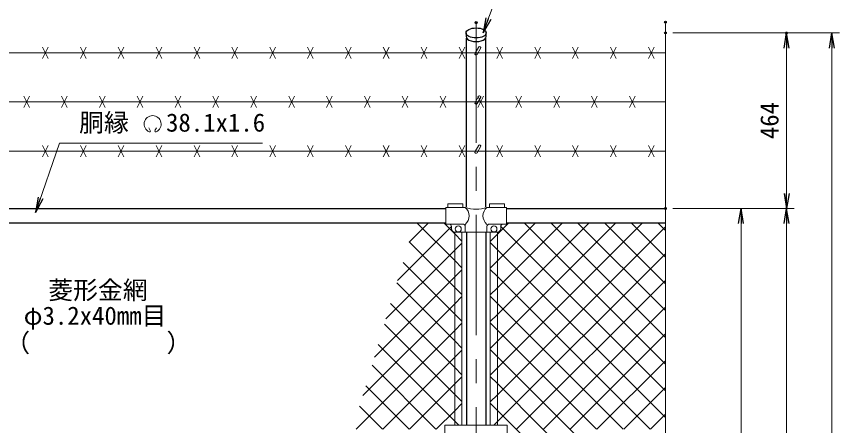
# Model space of a CAD drawing. Units: millimetres, scale not verified. Extents: x -4200 to 4200, y -2970 to 2970.
# Drawn here: x -2599 to -425, y 686 to 1768 of the extents above; entities that cross this region are included whole.
import ezdxf
from ezdxf.enums import TextEntityAlignment as Align

# ---------------------------------------------------------------- set-up
doc = ezdxf.new("R2010")
doc.units = ezdxf.units.MM
doc.header["$LTSCALE"] = 10
doc.header["$PDMODE"] = 32
doc.header["$PDSIZE"] = 5
doc.linetypes.add('USER1', pattern=[50.8, 31.75, -6.35, 6.35, -6.35])
for name, color, linetype, lineweight in [('0-1_D-BMK', 2, 'USER1', 13), ('0-2_D-STR1', 1, 'Continuous', 25), ('0-3_D-STR-DIM', 7, 'Continuous', 13), ('0-6_D-STR2', 7, 'Continuous', 13), ('0-7_D-STR3', 3, 'Continuous', 13), ('0-8_D-STR-TXT', 7, 'Continuous', 13)]:
    doc.layers.add(name, color=color, linetype=linetype, lineweight=lineweight)
doc.layers.add('0-4_0', color=7, linetype='Continuous')
doc.layers.add('0-5_Defpoints', color=8, linetype='Continuous')
doc.styles.add('ＭＳ ゴシック', font='')
doc.styles.get('ＭＳ ゴシック').set_extended_font_data('MS Gothic')

# ---------------------------------------------------------------- blocks, each defined once
blk = doc.blocks.new('_Open')
at = {"layer": '0-4_0'}
blk.add_line((-10, 1.667), (0, 0), dxfattribs=at)
blk.add_lwpolyline([(-10, -1.667), (0, 0), (-10, 0)], dxfattribs=at)

msp = doc.modelspace()

# ---------------------------------------------------------------- linework, layer by layer
at = {"layer": '0-1_D-BMK'}
msp.add_line((-1384.97, 1751.06), (-1384.97, -918.58), dxfattribs=at)
at = {"layer": '0-2_D-STR1'}
for p, q in [((-1411.57, 1724), (-1411.57, 1714.47)), ((-1358.37, 1714.47), (-1358.37, 1724)), ((-1410.37, 1264.42), (-1410.37, 1710.52)), ((-1359.57, 1264.42), (-1359.57, 1710.52)), ((-3304.97, 1260), (-1464.97, 1260)), ((-1304.97, 1260), (-884.97, 1260)), ((-3304.97, 1222), (-1464.97, 1222)), ((-1304.97, 1222), (-884.97, 1222)), ((-1410.37, 1197), (-1410.37, 687.5)), ((-1359.57, 1197), (-1359.57, 687.5))]:
    msp.add_line(p, q, dxfattribs=at)
msp.add_ellipse((-1384.97, 1724), major_axis=(-26.6, 0), ratio=0.5, dxfattribs=at)
msp.add_ellipse((-1384.97, 1714.47), major_axis=(-26.6, 0), ratio=0.5, start_param=6.2831853, end_param=9.424778, dxfattribs=at)
at = {"layer": '0-3_D-STR-DIM'}
for p, q in [((-884.97, 1749), (-884.97, 410.65)), ((-864.97, 1724), (-424.97, 1724)), ((-864.97, 1724), (-544.97, 1724)), ((-564.97, 1300), (-564.97, 1684)), ((-444.97, 1684), (-444.97, -500)), ((-864.97, 1260), (-664.97, 1260)), ((-864.97, 1260), (-544.97, 1260)), ((-864.97, 1260), (-544.97, 1260)), ((-684.97, 1220), (-684.97, -450)), ((-564.97, 1220), (-564.97, -500))]:
    msp.add_line(p, q, dxfattribs=at)
at = {"layer": '0-5_Defpoints'}
for p in [(-1384.97, 1751.77), (-1384.97, 1751.06), (-884.97, 1752.48), (-884.97, 1724), (-884.97, 1724), (-564.97, 1724), (-884.97, 1260), (-884.97, 1260), (-884.97, 1260)]:
    msp.add_point(p, dxfattribs=at)
at = {"layer": '0-6_D-STR2'}
for p, q in [((-1561.88, 1170.79), (-1510.67, 1222)), ((-1441.47, 1122.3), (-1541.18, 1222)), ((-1441.47, 1193.01), (-1470.46, 1222)), ((-1328.47, 1192.06), (-1298.53, 1222)), ((-1328.47, 1121.35), (-1227.82, 1222)), ((-1328.47, 1050.64), (-1157.11, 1222)), ((-1328.47, 979.93), (-1086.4, 1222)), ((-1328.47, 909.22), (-1015.69, 1222)), ((-1328.47, 838.51), (-944.98, 1222)), ((-884.97, 848.64), (-1258.33, 1222)), ((-884.97, 919.35), (-1187.62, 1222)), ((-884.97, 990.06), (-1116.91, 1222)), ((-884.97, 1060.77), (-1046.2, 1222)), ((-884.97, 1131.48), (-975.49, 1222)), ((-884.97, 1202.2), (-904.78, 1222)), ((-1592.41, 1069.54), (-1449.97, 1211.98)), ((-884.97, 777.93), (-1320.58, 1213.53)), ((-1422.47, 1174.01), (-1441.47, 1193.01)), ((-1347.47, 1173.06), (-1328.47, 1192.06)), ((-1441.47, 1051.59), (-1561.6, 1171.71)), ((-1441.47, 1149.77), (-1422.47, 1168.77)), ((-1622.94, 968.3), (-1441.47, 1149.77)), ((-1441.47, 980.88), (-1577.98, 1117.39)), ((-1422.47, 1103.3), (-1441.47, 1122.3)), ((-1347.47, 1102.35), (-1328.47, 1121.35)), ((-1441.47, 1079.06), (-1422.47, 1098.06)), ((-1328.47, 1080.01), (-1347.47, 1099.01)), ((-1653.48, 867.06), (-1441.47, 1079.06)), ((-925.46, 677), (-1328.47, 1080.01)), ((-1277.85, 677), (-884.97, 1069.87)), ((-1441.47, 910.17), (-1594.37, 1063.06)), ((-1422.47, 1032.59), (-1441.47, 1051.59)), ((-1347.47, 1031.64), (-1328.47, 1050.64)), ((-1441.47, 1008.35), (-1422.47, 1027.35)), ((-1328.47, 1009.3), (-1347.47, 1028.3)), ((-1684.01, 765.81), (-1441.47, 1008.35)), ((-1441.47, 839.46), (-1610.75, 1008.73)), ((-996.18, 677), (-1328.47, 1009.3)), ((-1422.47, 961.88), (-1441.47, 980.88)), ((-1347.47, 960.93), (-1328.47, 979.93)), ((-1207.14, 677), (-884.97, 999.16)), ((-1441.47, 937.64), (-1422.47, 956.64)), ((-1328.47, 938.59), (-1347.47, 957.59)), ((-1702.11, 677), (-1441.47, 937.64)), ((-1441.47, 768.75), (-1627.13, 954.41)), ((-1066.89, 677), (-1328.47, 938.59)), ((-1136.43, 677), (-884.97, 928.45)), ((-1422.47, 891.17), (-1441.47, 910.17)), ((-1347.47, 890.22), (-1328.47, 909.22)), ((-1441.47, 866.93), (-1422.47, 885.93)), ((-1631.4, 677), (-1441.47, 866.93)), ((-1065.72, 677), (-884.97, 857.74)), ((-1491.15, 677), (-1659.9, 845.75)), ((-1422.47, 820.46), (-1441.47, 839.46)), ((-1347.47, 819.51), (-1328.47, 838.51)), ((-1441.47, 796.22), (-1422.47, 815.22)), ((-1561.86, 677), (-1676.29, 791.42)), ((-1560.69, 677), (-1441.47, 796.22)), ((-995.01, 677), (-884.97, 787.03)), ((-1422.47, 749.75), (-1441.47, 768.75)), ((-1441.47, 725.51), (-1422.47, 744.51)), ((-1632.57, 677), (-1692.67, 737.1)), ((-1489.98, 677), (-1441.47, 725.51)), ((-924.29, 677), (-884.97, 716.32))]:
    msp.add_line(p, q, dxfattribs=at)
for points in [[(-1347.47, 748.79), (-1328.47, 767.79), (-884.97, 1211.29)], [(-884.97, 707.22), (-1328.47, 1150.72), (-1347.47, 1169.72)], [(-1338.06, 687.5), (-1328.47, 697.08), (-884.97, 1140.58)], [(-1430.94, 687.5), (-1441.47, 698.03), (-1643.52, 900.08)], [(-884.97, 424.38), (-1137.6, 677), (-1328.47, 867.88), (-1347.47, 886.88)], [(-907.95, 376.64), (-1208.31, 677), (-1328.47, 797.17), (-1347.47, 816.17)], [(-884.97, 282.96), (-1279.02, 677), (-1328.47, 726.46), (-1347.47, 745.46)]]:
    msp.add_lwpolyline(points, dxfattribs=at)
at = {"layer": '0-7_D-STR3'}
for p, q in [((-2529.97, 1656.67), (-2514.97, 1686.67)), ((-2529.97, 1686.67), (-2514.97, 1656.67)), ((-2429.97, 1656.67), (-2414.97, 1686.67)), ((-2429.97, 1686.67), (-2414.97, 1656.67)), ((-2329.97, 1656.67), (-2314.97, 1686.67)), ((-2329.97, 1686.67), (-2314.97, 1656.67)), ((-2229.97, 1656.67), (-2214.97, 1686.67)), ((-2229.97, 1686.67), (-2214.97, 1656.67)), ((-2129.97, 1656.67), (-2114.97, 1686.67)), ((-2129.97, 1686.67), (-2114.97, 1656.67)), ((-2029.97, 1656.67), (-2014.97, 1686.67)), ((-2029.97, 1686.67), (-2014.97, 1656.67)), ((-1929.97, 1656.67), (-1914.97, 1686.67)), ((-1929.97, 1686.67), (-1914.97, 1656.67)), ((-1829.97, 1656.67), (-1814.97, 1686.67)), ((-1829.97, 1686.67), (-1814.97, 1656.67)), ((-1729.97, 1656.67), (-1714.97, 1686.67)), ((-1729.97, 1686.67), (-1714.97, 1656.67)), ((-1629.97, 1656.67), (-1614.97, 1686.67)), ((-1629.97, 1686.67), (-1614.97, 1656.67)), ((-1529.97, 1656.67), (-1514.97, 1686.67)), ((-1529.97, 1686.67), (-1514.97, 1656.67)), ((-1429.97, 1656.67), (-1414.97, 1686.67)), ((-1429.97, 1686.67), (-1414.97, 1656.67)), ((-1387.57, 1670.21), (-1377.68, 1687.35)), ((-1382.38, 1667.21), (-1372.48, 1684.35)), ((-1329.97, 1656.67), (-1314.97, 1686.67)), ((-1329.97, 1686.67), (-1314.97, 1656.67)), ((-1229.97, 1656.67), (-1214.97, 1686.67)), ((-1229.97, 1686.67), (-1214.97, 1656.67)), ((-1129.97, 1656.67), (-1114.97, 1686.67)), ((-1129.97, 1686.67), (-1114.97, 1656.67)), ((-1029.97, 1656.67), (-1014.97, 1686.67)), ((-1029.97, 1686.67), (-1014.97, 1656.67)), ((-929.97, 1656.67), (-914.97, 1686.67)), ((-929.97, 1686.67), (-914.97, 1656.67)), ((-884.97, 1671.67), (-3384.97, 1671.67)), ((-2579.97, 1526.77), (-2564.97, 1556.77)), ((-2579.97, 1556.77), (-2564.97, 1526.77)), ((-2479.97, 1526.77), (-2464.97, 1556.77)), ((-2479.97, 1556.77), (-2464.97, 1526.77)), ((-2379.97, 1526.77), (-2364.97, 1556.77)), ((-2379.97, 1556.77), (-2364.97, 1526.77)), ((-2279.97, 1526.77), (-2264.97, 1556.77)), ((-2279.97, 1556.77), (-2264.97, 1526.77)), ((-2179.97, 1526.77), (-2164.97, 1556.77)), ((-2179.97, 1556.77), (-2164.97, 1526.77)), ((-2079.97, 1526.77), (-2064.97, 1556.77)), ((-2079.97, 1556.77), (-2064.97, 1526.77)), ((-1979.97, 1526.77), (-1964.97, 1556.77)), ((-1979.97, 1556.77), (-1964.97, 1526.77)), ((-1879.97, 1526.77), (-1864.97, 1556.77)), ((-1879.97, 1556.77), (-1864.97, 1526.77)), ((-1779.97, 1526.77), (-1764.97, 1556.77)), ((-1779.97, 1556.77), (-1764.97, 1526.77)), ((-1679.97, 1526.77), (-1664.97, 1556.77)), ((-1679.97, 1556.77), (-1664.97, 1526.77)), ((-1579.97, 1526.77), (-1564.97, 1556.77)), ((-1579.97, 1556.77), (-1564.97, 1526.77)), ((-1479.97, 1526.77), (-1464.97, 1556.77)), ((-1479.97, 1556.77), (-1464.97, 1526.77)), ((-1387.57, 1540.31), (-1377.68, 1557.44)), ((-1382.38, 1537.31), (-1372.48, 1554.44)), ((-1379.97, 1526.77), (-1364.97, 1556.77)), ((-1379.97, 1556.77), (-1364.97, 1526.77)), ((-1279.97, 1526.77), (-1264.97, 1556.77)), ((-1279.97, 1556.77), (-1264.97, 1526.77)), ((-1179.97, 1526.77), (-1164.97, 1556.77)), ((-1179.97, 1556.77), (-1164.97, 1526.77)), ((-1079.97, 1526.77), (-1064.97, 1556.77)), ((-1079.97, 1556.77), (-1064.97, 1526.77)), ((-979.97, 1526.77), (-964.97, 1556.77)), ((-979.97, 1556.77), (-964.97, 1526.77)), ((-884.97, 1541.77), (-3384.97, 1541.77)), ((-2529.97, 1396.87), (-2514.97, 1426.87)), ((-2529.97, 1426.87), (-2514.97, 1396.87)), ((-2429.97, 1396.87), (-2414.97, 1426.87)), ((-2429.97, 1426.87), (-2414.97, 1396.87)), ((-2329.97, 1396.87), (-2314.97, 1426.87)), ((-2329.97, 1426.87), (-2314.97, 1396.87)), ((-2229.97, 1396.87), (-2214.97, 1426.87)), ((-2229.97, 1426.87), (-2214.97, 1396.87)), ((-2129.97, 1396.87), (-2114.97, 1426.87)), ((-2129.97, 1426.87), (-2114.97, 1396.87)), ((-2029.97, 1396.87), (-2014.97, 1426.87)), ((-2029.97, 1426.87), (-2014.97, 1396.87)), ((-1929.97, 1396.87), (-1914.97, 1426.87)), ((-1929.97, 1426.87), (-1914.97, 1396.87)), ((-1829.97, 1396.87), (-1814.97, 1426.87)), ((-1829.97, 1426.87), (-1814.97, 1396.87)), ((-1729.97, 1396.87), (-1714.97, 1426.87)), ((-1729.97, 1426.87), (-1714.97, 1396.87)), ((-1629.97, 1396.87), (-1614.97, 1426.87)), ((-1629.97, 1426.87), (-1614.97, 1396.87)), ((-1529.97, 1396.87), (-1514.97, 1426.87)), ((-1529.97, 1426.87), (-1514.97, 1396.87)), ((-1429.97, 1396.87), (-1414.97, 1426.87)), ((-1429.97, 1426.87), (-1414.97, 1396.87)), ((-1387.57, 1410.4), (-1377.68, 1427.54)), ((-1382.38, 1407.4), (-1372.48, 1424.54)), ((-1329.97, 1396.87), (-1314.97, 1426.87)), ((-1329.97, 1426.87), (-1314.97, 1396.87)), ((-1229.97, 1396.87), (-1214.97, 1426.87)), ((-1229.97, 1426.87), (-1214.97, 1396.87)), ((-1129.97, 1396.87), (-1114.97, 1426.87)), ((-1129.97, 1426.87), (-1114.97, 1396.87)), ((-1029.97, 1396.87), (-1014.97, 1426.87)), ((-1029.97, 1426.87), (-1014.97, 1396.87)), ((-929.97, 1396.87), (-914.97, 1426.87)), ((-929.97, 1426.87), (-914.97, 1396.87)), ((-884.97, 1411.87), (-3384.97, 1411.87)), ((-1464.97, 1219), (-1464.97, 1263)), ((-1413.52, 1263), (-1464.97, 1263)), ((-1419.97, 1272.3), (-1459.97, 1272.3)), ((-1459.97, 1263), (-1459.97, 1272.3)), ((-1419.97, 1263), (-1419.97, 1272.3)), ((-1304.97, 1263), (-1356.42, 1263)), ((-1309.97, 1272.3), (-1349.97, 1272.3)), ((-1349.97, 1263), (-1349.97, 1272.3)), ((-1309.97, 1263), (-1309.97, 1272.3)), ((-1304.97, 1219), (-1304.97, 1263)), ((-1420.52, 1219), (-1464.97, 1219)), ((-1304.97, 1219), (-1349.42, 1219)), ((-1449.97, 1207), (-1449.97, 1212)), ((-1441.47, 1197.11), (-1441.47, 687.5)), ((-1439.97, 1197), (-1329.97, 1197)), ((-1422.47, 1197), (-1422.47, 687.5)), ((-1413.52, 1197), (-1413.52, 1212)), ((-1356.42, 1197), (-1356.42, 1212)), ((-1347.47, 1197), (-1347.47, 687.5)), ((-1328.47, 1197.11), (-1328.47, 687.5)), ((-1319.97, 1207), (-1319.97, 1212)), ((-1467.47, 687.5), (-1467.47, 666.5)), ((-1302.47, 687.5), (-1467.47, 687.5)), ((-1302.47, 687.5), (-1302.47, 666.5))]:
    msp.add_line(p, q, dxfattribs=at)
for centre in [(-1431.97, 1206), (-1337.97, 1206)]:
    msp.add_circle(centre, 8, dxfattribs=at)
for centre, radius, start, end in [((-1384.97, 1668.71), 3, 150, 330), ((-1384.97, 1538.81), 3, 150, 330), ((-1384.97, 1408.9), 3, 150, 330), ((-1384.97, 1343.49), 85.4, 250.46947, 289.53053), ((-1432.65, 1240.56), 29.48, 310.4464, 49.5536), ((-1337.3, 1240.56), 29.48, 130.4464, 229.5536), ((-1456.97, 1212), 7, 0, 90), ((-1420.52, 1212), 7, 0, 90), ((-1349.42, 1212), 7, 90, 180), ((-1312.97, 1212), 7, 90, 180), ((-1439.97, 1207), 10, 180, 270), ((-1329.97, 1207), 10, 270, 0)]:
    msp.add_arc(centre, radius, start, end, dxfattribs=at)
for centre in [(-1375.08, 1685.85), (-1375.08, 1555.94), (-1375.08, 1426.04)]:
    msp.add_ellipse(centre, major_axis=(-2.6, 1.5), ratio=0.5, start_param=3.1415927, end_param=6.2831853, dxfattribs=at)
at = {"layer": '0-8_D-STR-TXT'}
for p, q in [((-2245.56, 1465.81), (-2249.7, 1472.99)), ((-2233.08, 1465.81), (-2228.93, 1472.99))]:
    msp.add_line(p, q, dxfattribs=at)
for points in [[(-774.52, 1877.62), (-1309.2, 1877.62), (-1365.89, 1726.28)], [(-1949.06, 1432.94), (-2485.36, 1432.94), (-2548.15, 1251.45)]]:
    msp.add_lwpolyline(points, dxfattribs=at)
for centre, radius, start, end in [((-2239.32, 1482.98), 22.5, 294.32478, 245.67522), ((-2247.61, 1464.57), 2.37, 245.67522, 30), ((-2231.02, 1464.57), 2.37, 150, 294.32478)]:
    msp.add_arc(centre, radius, start, end, dxfattribs=at)

# ---------------------------------------------------------------- block references
at = {"layer": '0-3_D-STR-DIM', "xscale": 4, "yscale": 4}
for p, rotation in [((-564.97, 1724), 90), ((-444.97, 1724), 90), ((-564.97, 1260), 270), ((-684.97, 1260), 90), ((-564.97, 1260), 90)]:
    msp.add_blockref('_Open', p, dxfattribs=dict(at, rotation=rotation))
at = {"layer": '0-8_D-STR-TXT', "xscale": 4, "yscale": 4}
for p, rotation in [((-1366.6, 1724.41), 249.46512), ((-2548.8, 1249.56), 250.91532)]:
    msp.add_blockref('_Open', p, dxfattribs=dict(at, rotation=rotation))

# ---------------------------------------------------------------- texts
at = {"layer": '0-3_D-STR-DIM', "style": 'ＭＳ ゴシック'}
msp.add_text('464', height=48.09, rotation=90, dxfattribs=at).set_placement((-571.72, 1443.38), align=Align.BOTTOM_LEFT)
at = {"layer": '0-8_D-STR-TXT', "style": 'ＭＳ ゴシック'}
for s, p in [('胴縁 \u300038.1x1.6', (-2433.42, 1448.72)), ('菱形金網', (-2514.92, 1005.9)), ('φ3.2x40mm目', (-2579.9, 938.31)), ('（\u3000\u3000   \u3000\u3000）', (-2628.63, 866.66))]:
    msp.add_text(s, height=48.09, dxfattribs=at).set_placement(p, align=Align.BOTTOM_LEFT)

doc.saveas('drawing.dxf')
